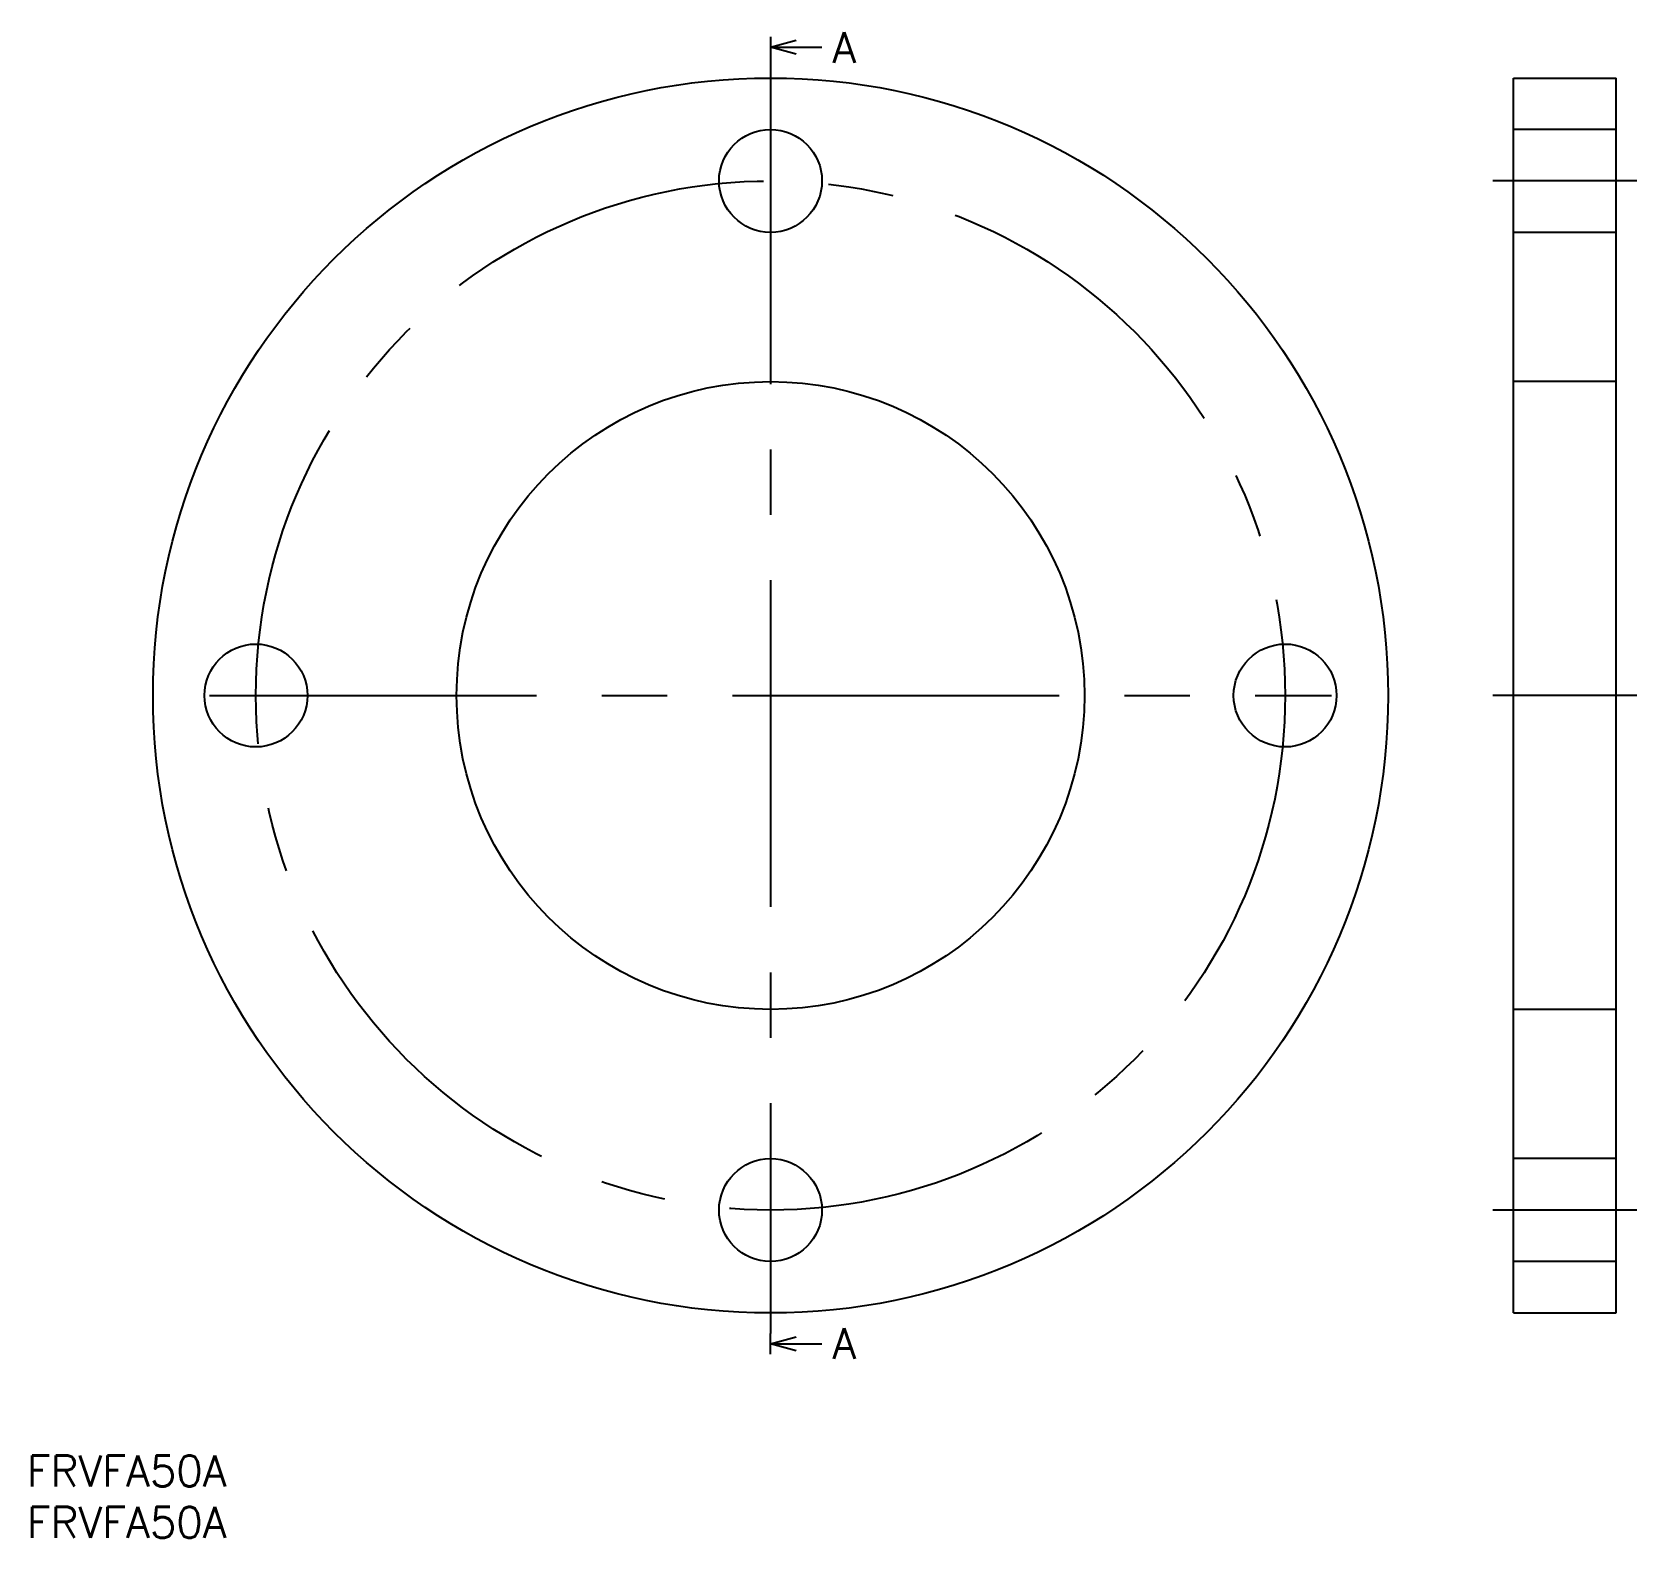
# Model space of a CAD drawing. Extents: x -144 to 12, y -82 to 64.
import ezdxf

# ---------------------------------------------------------------- set-up
doc = ezdxf.new("R2010")
doc.units = 0
doc.linetypes.add('CENTER', pattern=[50.8, 31.75, -6.35, 6.35, -6.35])
doc.linetypes.add('DASHED', pattern=[19.05, 12.7, -6.35])
doc.layers.get('0').update_dxf_attribs({"linetype": 'CONTINUOUS'})
doc.layers.add('CENTER', color=1, linetype='CENTER')
doc.styles.get("Standard").update_dxf_attribs({"font": 'txt.shx', "height": 3, "bigfont": 'bigfont.shx'})

# ---------------------------------------------------------------- blocks, each defined once
blk = doc.blocks.new('*U29')
at = {"color": 7, "linetype": 'CONTINUOUS'}
blk.add_text('FRVFA50A', height=3, dxfattribs=at).set_placement((-144.44, -76.85))
blk = doc.blocks.new('*U30')
at = {"color": 7, "linetype": 'CONTINUOUS'}
blk.add_text('FRVFA50A', height=3, dxfattribs=at).set_placement((-144.44, -81.85))
blk = doc.blocks.new('_OPEN30')
at = {"color": 0, "linetype": 'BYBLOCK'}
for p, q in [((-1, 0.268), (0, 0)), ((0, 0), (-1, -0.268)), ((0, 0), (-1, 0))]:
    blk.add_line(p, q, dxfattribs=at)
blk = doc.blocks.new('*U40')
at = {"color": 7, "linetype": 'CONTINUOUS'}
blk.add_lwpolyline([(-69.68, 63), (-67.18, 63)], dxfattribs=at)
at = {"color": 7, "linetype": 'CONTINUOUS', "xscale": 2.5, "yscale": 2.5, "zscale": 2.5, "rotation": 179.9999999999977}
blk.add_blockref('_OPEN30', (-72.18, 63), dxfattribs=at)
blk = doc.blocks.new('*U41')
at = {"color": 137, "linetype": 'CONTINUOUS'}
blk.add_text('A', height=3, rotation=360, dxfattribs=at).set_placement((-66.17, 61.46))
blk = doc.blocks.new('*U42')
at = {"color": 7, "linetype": 'CONTINUOUS'}
blk.add_lwpolyline([(-69.68, -63), (-67.18, -63)], dxfattribs=at)
at = {"color": 7, "linetype": 'CONTINUOUS', "xscale": 2.5, "yscale": 2.5, "zscale": 2.5, "rotation": 180.0000000000023}
blk.add_blockref('_OPEN30', (-72.18, -63), dxfattribs=at)
blk = doc.blocks.new('*U43')
at = {"color": 137, "linetype": 'CONTINUOUS'}
blk.add_text('A', height=3, dxfattribs=at).set_placement((-66.17, -64.46))

msp = doc.modelspace()

# ---------------------------------------------------------------- linework, layer by layer
at = {"color": 7, "linetype": 'CONTINUOUS'}
for p, q in [((0, 60), (10, 60)), ((0, -60), (0, 60)), ((10, -60), (10, 60)), ((10, 30.5), (0, 30.5)), ((10, -30.5), (0, -30.5)), ((0, -60), (10, -60))]:
    msp.add_line(p, q, dxfattribs=at)
at = {"color": 3, "linetype": 'DASHED'}
for p, q in [((10, 55), (0, 55)), ((10, 45), (0, 45)), ((10, -45), (0, -45)), ((10, -55), (0, -55))]:
    msp.add_line(p, q, dxfattribs=at)
at = {"color": 7, "linetype": 'CONTINUOUS'}
for centre, radius in [((-72.18, 0), 60), ((-72.18, 50), 5), ((-72.18, 0), 30.5), ((-122.18, 0), 5), ((-22.18, 0), 5), ((-72.18, -50), 5)]:
    msp.add_circle(centre, radius, dxfattribs=at)
at = {"layer": 'CENTER', "color": 1, "linetype": 'CENTER'}
for p, q in [((-72.18, 64), (-72.18, 62)), ((-72.18, 64), (-72.18, 62)), ((-72.18, 62), (-72.18, -62)), ((12, 50), (-2, 50)), ((-126.68, 0), (-17.68, 0)), ((12, 0), (-2, 0)), ((12, -50), (-2, -50)), ((-72.18, -64), (-72.18, -62)), ((-72.18, -64), (-72.18, -62))]:
    msp.add_line(p, q, dxfattribs=at)
msp.add_circle((-72.18, 0), 50, dxfattribs=at)

# ---------------------------------------------------------------- block references
at = {"color": 7, "linetype": 'CONTINUOUS'}
for name in ['*U41', '*U40', '*U42', '*U43', '*U29', '*U30']:
    msp.add_blockref(name, (0, 0), dxfattribs=at)

doc.saveas('drawing.dxf')
